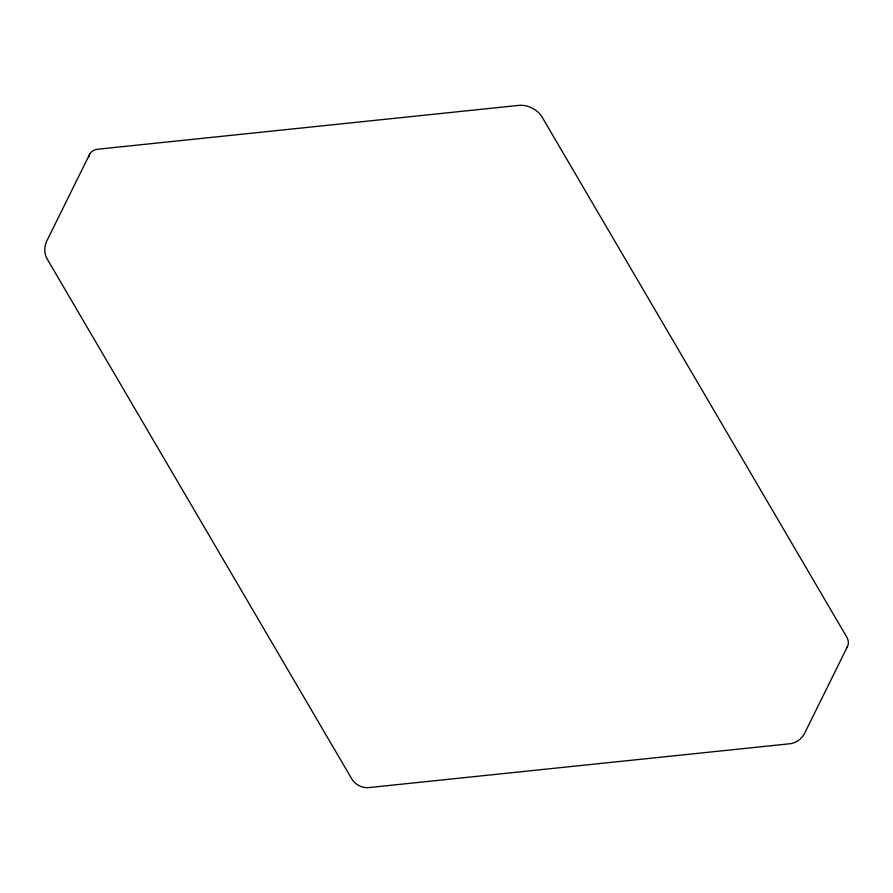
<?xml version="1.0" encoding="UTF-8"?>
<svg xmlns="http://www.w3.org/2000/svg" width="893" height="893" viewBox="0 0 893 893"><rect width="100%" height="100%" fill="white"/><g stroke="black" fill="none" stroke-linecap="round" stroke-linejoin="round"><path stroke-width="1.34" d="M89.702 154.143L46.503 241.556C43.969 247.417 44.092 254.248 47.586 259.696L352.099 779.455C355.559 784.802 362.022 788.017 368.363 787.637L789.133 743.836C795.551 743.333 801.177 739.46 804.314 733.879L847.513 646.465M846.33 648.151A18.206 11.732 26.3 0 0 846.542 636.698L542.029 116.938A18.206 11.732 26.3 0 0 519.023 105.363L98.263 149.164A18.206 11.732 26.3 0 0 88.865 157.123"/></g></svg>
